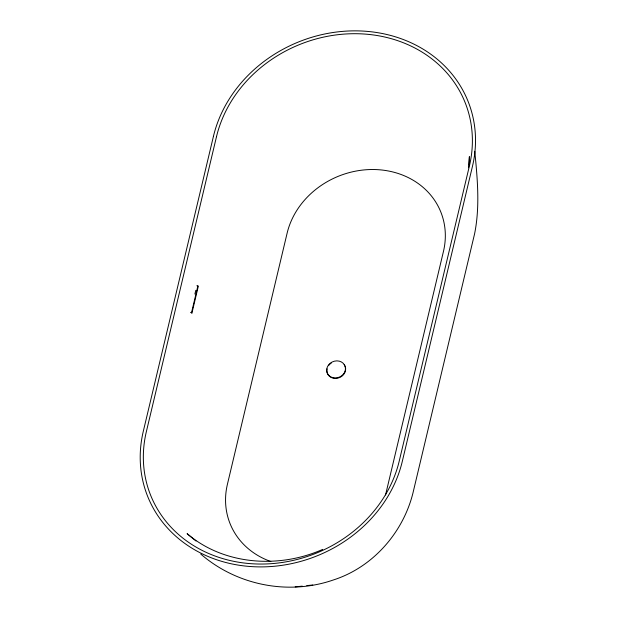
<?xml version="1.0" encoding="UTF-8"?>
<svg xmlns="http://www.w3.org/2000/svg" width="618" height="618" viewBox="0 0 618 618"><rect width="100%" height="100%" fill="white"/><g stroke="black" fill="none" stroke-linecap="round" stroke-linejoin="round"><path stroke-width="0.93" d="M469.124 165.184L469.394 156.632L468.552 167.779M194.902 294.037L195.775 290.352M197.891 285.871L198.208 286.659L191.866 313.341L191.549 312.553L197.891 285.871L196.872 285.755M385.547 494.956L443.469 251.356A81.352 71.286 -21.8 0 0 382.465 170.081A81.352 71.286 -21.8 0 0 287.115 233.195L227.409 484.303A81.352 71.286 -21.8 0 0 270.823 561.523M322.681 549.402C279.135 568.707 224.079 565.277 187.092 533.658L195.983 541.013M200.773 554.076C236.787 585.269 288.289 595.597 333.411 579.954C372.77 567.285 402.936 532.909 412.924 493.141L474.578 233.874C480.093 206.682 477.444 178.672 474.763 151.302M295.188 586.868L302.264 586.142M306.775 585.601L312.762 584.999M190.529 312.43L191.549 312.553M344.18 364.643A9.548 8.366 -21.8 0 1 337.915 378.123A9.548 8.366 -21.8 0 1 327.084 368.815M328.552 365.655A9.548 8.366 -21.8 0 1 331.202 363.137M213.434 136.346L143.291 431.333A134.763 118.092 -21.8 0 0 244.357 565.957A134.763 118.092 -21.8 0 0 402.295 461.407L472.438 166.42A134.763 118.092 -21.8 0 0 371.372 31.796A134.763 118.092 -21.8 0 0 213.434 136.346M216.493 136.702L146.35 431.688A131.58 115.303 -21.8 0 0 245.029 563.129A131.58 115.303 -21.8 0 0 399.236 461.051L469.379 166.064A131.58 115.303 -21.8 0 0 370.7 34.623A131.58 115.303 -21.8 0 0 216.493 136.702M332.878 377.675A9.548 8.366 -21.8 0 0 345.323 367.146A9.548 8.366 -21.8 0 0 330.02 363.407A9.548 8.366 -21.8 0 0 332.878 377.675"/></g></svg>
